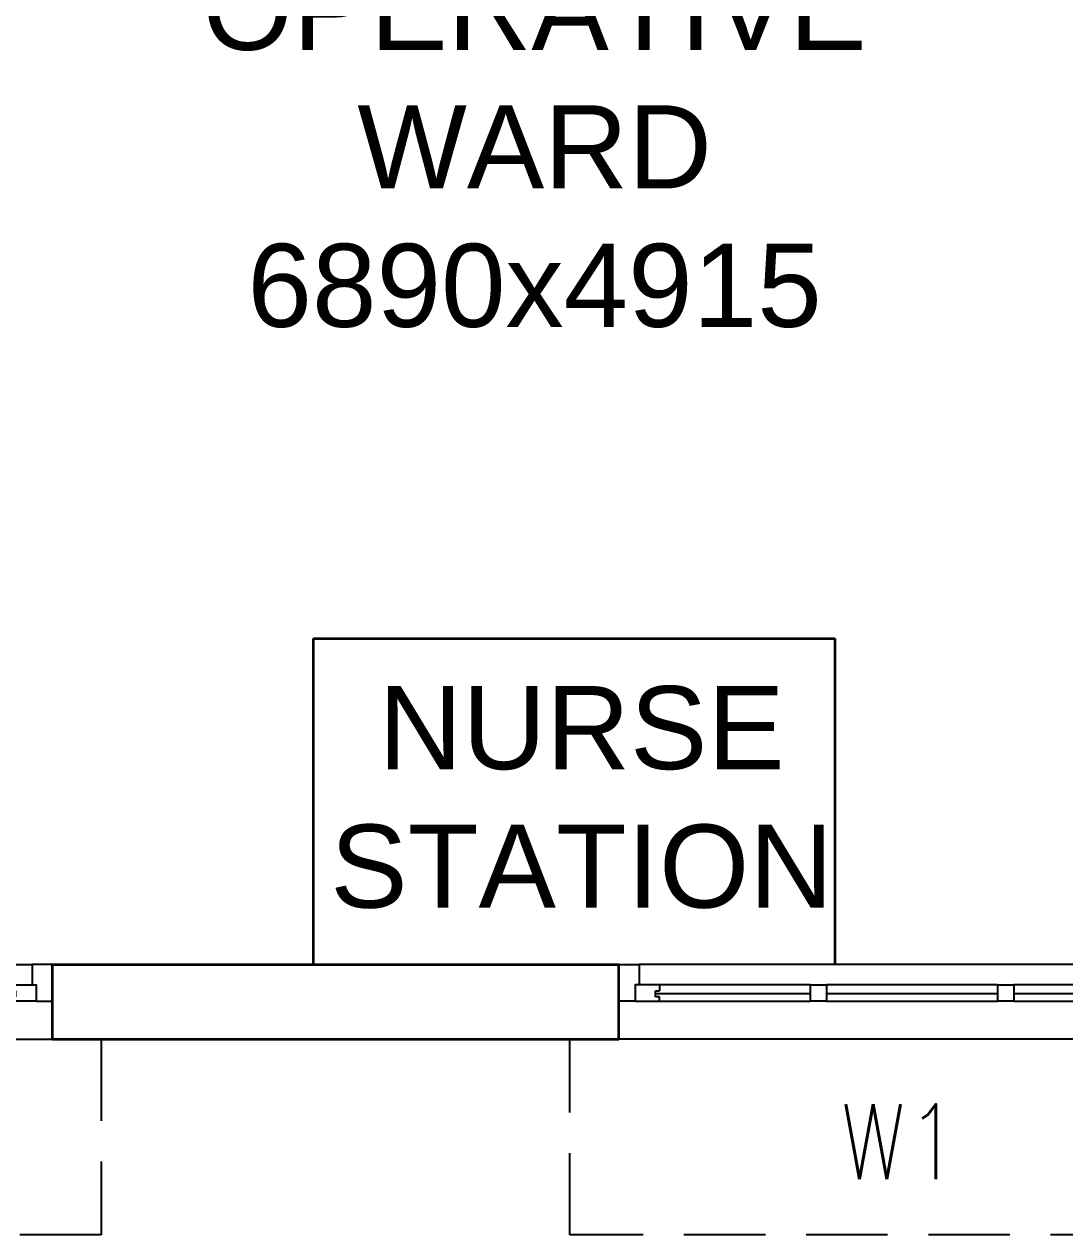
# Model space of a CAD drawing. Extents: x 2733443 to 3206532, y -1516114 to -1264405.
# Drawn here: x 3018738 to 3021932, y -1502763 to -1499048 of the extents above; entities that cross this region are included whole.
import ezdxf
from ezdxf.enums import TextEntityAlignment as Align

# ---------------------------------------------------------------- set-up
doc = ezdxf.new("R2010")
doc.units = 0
doc.header["$MEASUREMENT"] = 0
doc.linetypes.add('1', pattern=[0, 0, 0])
doc.linetypes.add('DASHED', pattern=[0.75, 0.5, -0.25])
for name, color, linetype in [('Chajja', 7, 'DASHED'), ('Plan', 44, 'Continuous'), ('TEXT', 5, '1'), ('W1', 7, 'Continuous')]:
    doc.layers.add(name, color=color, linetype=linetype)
doc.layers.add('WALL', color=7, linetype='1', lineweight=35)
doc.layers.add('windows', color=4, linetype='Continuous', lineweight=0)
doc.styles.add('ARIAL', font='arial.ttf')
doc.styles.add('ROMANS', font='romans.shx')

# ---------------------------------------------------------------- blocks, each defined once
blk = doc.blocks.new('6w')
at = {"layer": 'Plan'}
for p, q in [((-36, 9.2), (-36, 0)), ((36, 9.2), (36, 0))]:
    blk.add_line(p, q, dxfattribs=at)
at = {"layer": 'Plan', "color": 143}
for p, q in [((-36, 9.2), (36, 9.2)), ((-31, 4.5), (-31, 4)), ((34, 4.5), (12.5, 4.5)), ((31, 4.5), (31, 4)), ((-31, 4), (-31.5, 4)), ((-31.5, 3.25), (-31.5, 4)), ((-31.5, 3.61), (-12.5, 3.61)), ((-31.5, 3.25), (-31, 3.25)), ((-31, 2.5), (-31, 3.25)), ((-10.5, 3.61), (10.5, 3.61)), ((12.5, 3.61), (31.5, 3.61)), ((31, 4), (31.5, 4)), ((31.5, 3.25), (31, 3.25)), ((31, 2.5), (31, 3.25)), ((31.5, 4), (31.5, 3.25)), ((-33.5, 2.5), (-12.5, 2.5)), ((-10.5, 2.5), (10.5, 2.5)), ((12.5, 2.5), (33.5, 2.5)), ((-33.5, 0), (33.5, 0))]:
    blk.add_line(p, q, dxfattribs=at)
at = {"layer": 'Plan', "color": 40}
for p, q in [((-12.5, 2.5), (-12.5, 4.5)), ((-12.5, 4.5), (-10.5, 4.5)), ((-10.5, 2.5), (-10.5, 4.5)), ((10.5, 4.5), (12.5, 4.5)), ((10.5, 2.5), (10.5, 4.5)), ((12.5, 2.5), (12.5, 4.5)), ((-10.5, 2.5), (-12.5, 2.5)), ((12.5, 2.5), (10.5, 2.5))]:
    blk.add_line(p, q, dxfattribs=at)
for points in [[(-34, 4.5), (-36, 4.5), (-36, 0), (-33.5, 0), (-33.5, 2.5), (-34, 2.5), (-34, 4.5)], [(34, 4.5), (36, 4.5), (36, 0), (33.5, 0), (33.5, 2.5), (34, 2.5), (34, 4.5)]]:
    blk.add_lwpolyline(points, close=True, dxfattribs=at)
at = {"layer": 'Plan', "color": 143}
for points in [[(-12.5, 4.5), (-34, 4.5)], [(10.5, 4.5), (-10.5, 4.5)]]:
    blk.add_lwpolyline(points, dxfattribs=at)

msp = doc.modelspace()

# ---------------------------------------------------------------- linework, layer by layer
at = {"layer": 'Chajja', "linetype": 'DASHED', "ltscale": 500}
for points in [[(3018974.6362, -1502163.4358), (3018974.6362, -1502763.4359), (3016874.6362, -1502763.4359), (3016874.6362, -1502163.4358)], [(3022513.265, -1502163.4358), (3022513.265, -1502763.4359), (3020413.265, -1502763.4359), (3020413.265, -1502163.4358)]]:
    msp.add_lwpolyline(points, dxfattribs=at)
at = {"layer": 'WALL'}
for p, q in [((3019626.4189, -1501933.4359), (3019626.4189, -1500933.4359)), ((3019626.4189, -1500933.4359), (3021226.4189, -1500933.4359)), ((3021226.4189, -1500933.4359), (3021226.4189, -1501933.4359)), ((3018824.6362, -1501933.4359), (3020563.265, -1501933.4359)), ((3018824.6362, -1502163.4359), (3020563.265, -1502163.4359))]:
    msp.add_line(p, q, dxfattribs=at)
for points in [[(3018824.6362, -1502163.4359), (3018824.6362, -1501933.4359)], [(3020563.265, -1502163.4359), (3020563.265, -1501933.4359)]]:
    msp.add_lwpolyline(points, dxfattribs=at)

# ---------------------------------------------------------------- block references
at = {"layer": 'windows', "yscale": 25, "rotation": 180}
for p, xscale, zscale in [((3017924.6362, -1501933.4359), -25, 24.99999999999242), ((3021463.265, -1501933.4359), 25, 25)]:
    msp.add_blockref('6w', p, dxfattribs=dict(at, xscale=xscale, zscale=zscale))

# ---------------------------------------------------------------- texts
at = {"layer": 'TEXT', "char_height": 255, "width": 2454.157572, "attachment_point": 5, "style": 'ARIAL'}
for s, insert in [('PRE/POST \\POPERATIVE WARD\\P6890x4915', (3020304.7481, -1499213.6133)), ('NURSE STATION', (3020449.2035, -1501421.2375))]:
    msp.add_mtext(s, dxfattribs=dict(at, insert=insert))
at = {"layer": 'W1', "color": 7, "style": 'ROMANS', "width": 0.85}
msp.add_text('W1', height=230, dxfattribs=at).set_placement((3021427.6532, -1502592.8515), align=Align.CENTER)

doc.saveas('drawing.dxf')
